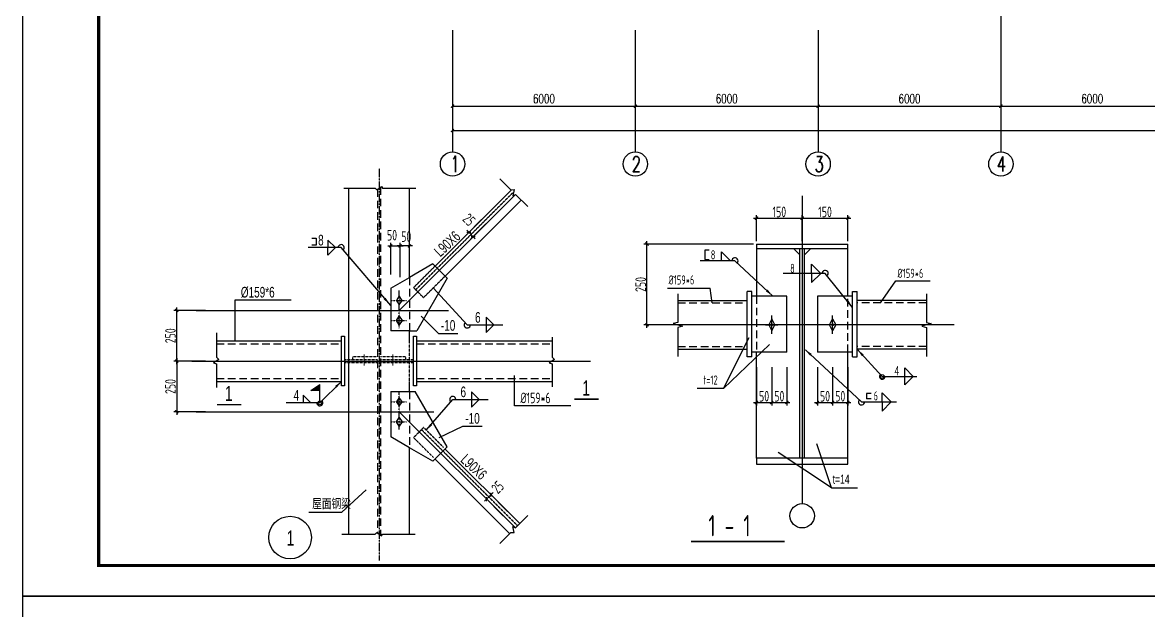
# Model space of a CAD drawing. Extents: x -73672 to 366960, y -527333 to 140666.
# Drawn here: x 185242 to 222200, y -275508 to -256194 of the extents above; entities that cross this region are included whole.
import ezdxf
from ezdxf.enums import TextEntityAlignment as Align

# ---------------------------------------------------------------- set-up
doc = ezdxf.new("R2010")
doc.units = 0
doc.header["$LTSCALE"] = 1000
doc.header["$MEASUREMENT"] = 0
for name, pattern in [('CENTER2', [1.125, 0.75, -0.125, 0.125, -0.125]), ('CENTERR', [30, 25, -2, 1, -2]), ('DASHED1', [4.5, 3, -1.5]), ('HIDDEN', [0.375, 0.25, -0.125])]:
    doc.linetypes.add(name, pattern=pattern)
for name, color, linetype in [('08', 3, 'Continuous'), ('2', 2, 'CENTERR'), ('3A', 3, 'DASHED1'), ('AXIS', 3, 'Continuous'), ('AXIS_TEXT', 7, 'Continuous'), ('Bolt', 252, 'Continuous'), ('Colum', 2, 'Continuous'), ('DASHED', 1, 'DASHED1'), ('DIM', 3, 'Continuous'), ('DOTE', 167, 'Continuous'), ('Prof', 2, 'Continuous'), ('PUB_TITLE', 4, 'Continuous'), ('TEXT', 3, 'Continuous'), ('Weld', 7, 'Continuous')]:
    doc.layers.add(name, color=color, linetype=linetype)
doc.styles.add('_TCH_AXIS', font='COMPLEX', dxfattribs={"bigfont": 'GBCBIG'})
doc.styles.add('_TCH_DIM_T3', font='SIMPLEX', dxfattribs={"width": 0.705882, "bigfont": 'GBCBIG'})
doc.styles.add('ACC', font='gas.shx', dxfattribs={"width": 0.7, "oblique": 1, "bigfont": 'Tssdchn.shx'})
doc.styles.add('ACC2', font='gas.shx', dxfattribs={"width": 0.7, "bigfont": 'Tssdchn.shx'})
doc.styles.add('COMPLEX', font='COMPLEX', dxfattribs={"bigfont": 'Tssdchn.shx'})
doc.styles.get("Standard").update_dxf_attribs({"font": 'gbenor.shx', "bigfont": 'gbcbig.shx'})
doc.styles.add('TSSD_Axis', font='Complex.shx', dxfattribs={"width": 0.7, "bigfont": 'hztxt.shx'})
doc.styles.add('TSSD_Dimension', font='Tssdeng.shx', dxfattribs={"width": 0.7, "bigfont": '1hztxt.shx'})
doc.styles.add('TSSD_Label', font='Tssdeng.shx', dxfattribs={"width": 0.7, "bigfont": 'hztxt.shx'})
doc.dimstyles.new('_TCH_ARCH-100', dxfattribs={"dimtxt": 297.5, "dimasz": 100, "dimexe": 250, "dimexo": 300, "dimgap": 100, "dimtad": 1, "dimdec": 0, "dimzin": 0, "dimdsep": 46, "dimtxsty": '_TCH_DIM_T3', "dimblk": 'ARCHTICK', "dimcen": 0.09, "dimclrt": 7, "dimazin": 2, "dimtfac": 1, "dimtdec": 0, "dimtix": 1, "dimtmove": 2, "dimatfit": 3, "dimfxl": 0, "dimtolj": 1, "dimtzin": 0, "dimarcsym": 0})
doc.dimstyles.new('ACAD-J', dxfattribs={"dimscale": 20, "dimtxt": 3.5, "dimasz": 1.5, "dimexe": 2, "dimexo": 4, "dimgap": 1, "dimtad": 1, "dimdec": 0, "dimzin": 0, "dimdsep": 46, "dimtxsty": 'ACC', "dimblk": 'DM', "dimblk2": 'DM', "dimcen": 0.09, "dimadec": 0, "dimazin": 0, "dimtfac": 1, "dimtdec": 0, "dimtix": 1, "dimtmove": 2, "dimatfit": 3, "dimfxl": 0, "dimtolj": 1, "dimtzin": 0, "dimarcsym": 0})
doc.dimstyles.new('TSSD_100_150', dxfattribs={"dimtxt": 350, "dimasz": 100, "dimexe": 100, "dimexo": 100, "dimgap": 30, "dimtad": 1, "dimdec": 0, "dimlfac": 1.333333, "dimzin": 0, "dimdsep": 46, "dimtxsty": 'TSSD_Dimension', "dimblk": 'ARCHTICK', "dimcen": 0, "dimdle": 100, "dimclrd": 3, "dimclre": 3, "dimclrt": 7, "dimadec": 0, "dimazin": 0, "dimtfac": 1, "dimtdec": 0, "dimtix": 1, "dimtmove": 2, "dimatfit": 3, "dimldrblk": 'ARCHTICK', "dimfxl": 0, "dimtolj": 1, "dimtzin": 0, "dimarcsym": 0})
doc.dimstyles.new('TSSD_15_1', dxfattribs={"dimtxt": 3, "dimasz": 1, "dimexe": 1, "dimexo": 2.5, "dimgap": 1, "dimtad": 1, "dimdec": 0, "dimlfac": 15, "dimzin": 0, "dimdsep": 46, "dimtxsty": 'TSSD_Axis', "dimblk": 'ARCHTICK', "dimcen": 0, "dimdle": 1, "dimclrt": 2, "dimadec": 0, "dimazin": 0, "dimtfac": 1, "dimtdec": 0, "dimtix": 1, "dimtmove": 2, "dimatfit": 3, "dimldrblk": '箭头', "dimfxl": 0, "dimtolj": 1, "dimtzin": 0, "dimarcsym": 0})
doc.dimstyles.new('TSSD_LEADER_STYLE_2.0', dxfattribs={"dimtxt": 6, "dimasz": 2, "dimexe": 2, "dimexo": 5, "dimgap": 0.09, "dimtad": 0, "dimtih": 1, "dimtoh": 1, "dimdec": 4, "dimzin": 0, "dimdsep": 46, "dimtxsty": 'Standard', "dimcen": 0.09, "dimdle": 2, "dimclrt": 2, "dimadec": 0, "dimazin": 0, "dimtfac": 1, "dimtdec": 4, "dimtofl": 0, "dimtmove": 0, "dimatfit": 3, "dimfxl": 0, "dimtolj": 1, "dimtzin": 0, "dimarcsym": 0})

# ---------------------------------------------------------------- blocks, each defined once
blk = doc.blocks.new('_ArchTick')
at = {"color": 0, "linetype": 'ByBlock', "const_width": 0.4}
blk.add_lwpolyline([(-0.5, -0.5), (0.5, 0.5)], dxfattribs=at)
blk = doc.blocks.new('*D7617')
at = {"color": 3, "linetype": 'Continuous', "lineweight": -2}
for p, q in [((191244, -265651), (190203, -265651)), ((190303, -267417), (190303, -265551)), ((191244, -267317), (190203, -267317))]:
    blk.add_line(p, q, dxfattribs=at)
at = {"layer": 'Defpoints', "color": 0}
for p in [(190303, -265651), (191344, -265651), (191344, -267317)]:
    blk.add_point(p, dxfattribs=at)
at = {"color": 3, "linetype": 'ByBlock', "lineweight": -2, "xscale": 100, "yscale": 100, "zscale": 100}
for p, rotation in [((190303, -265651), 90), ((190303, -267317), 270)]:
    blk.add_blockref('_ArchTick', p, dxfattribs=dict(at, rotation=rotation))
at = {"color": 7, "insert": (190098, -266484), "char_height": 350, "attachment_point": 5, "rotation": 90, "style": 'TSSD_Dimension'}
blk.add_mtext('\\A1;250', dxfattribs=at)
blk = doc.blocks.new('*D7618')
at = {"color": 3, "linetype": 'Continuous', "lineweight": -2}
for p, q in [((191244, -267317), (190203, -267317)), ((190303, -267217), (190303, -269084)), ((191244, -268984), (190203, -268984))]:
    blk.add_line(p, q, dxfattribs=at)
at = {"layer": 'Defpoints', "color": 0}
for p in [(191344, -267317), (190303, -268984), (191344, -268984)]:
    blk.add_point(p, dxfattribs=at)
at = {"color": 3, "linetype": 'ByBlock', "lineweight": -2, "xscale": 100, "yscale": 100, "zscale": 100}
for p, rotation in [((190303, -267317), 90), ((190303, -268984), 270)]:
    blk.add_blockref('_ArchTick', p, dxfattribs=dict(at, rotation=rotation))
at = {"color": 7, "insert": (190098, -268151), "char_height": 350, "attachment_point": 5, "rotation": 90, "style": 'TSSD_Dimension'}
blk.add_mtext('\\A1;250', dxfattribs=at)
blk = doc.blocks.new('箭头')
at = {"layer": 'DIM', "color": 6}
blk.add_line((-2, 0), (-3, 0), dxfattribs=at)
blk.add_solid([(-2, 0), (0, 0), (-2, 0)], dxfattribs=at)
blk = doc.blocks.new('DM')
at = {"color": 5}
blk.add_line((1.1, 0), (-1, 0), dxfattribs=at)
at = {"color": 6, "const_width": 0.45}
blk.add_lwpolyline([(-0.8, -0.8), (0.8, 0.8)], dxfattribs=at)
blk = doc.blocks.new('*D7619')
at = {"color": 3, "linetype": 'Continuous', "lineweight": -2}
for p, q in [((200309, -262668), (199821, -263157)), ((200104, -263298), (199821, -263015)), ((200451, -262810), (199962, -263298))]:
    blk.add_line(p, q, dxfattribs=at)
at = {"layer": 'Defpoints', "color": 0}
for p in [(200380, -262597), (200522, -262739), (199892, -263086)]:
    blk.add_point(p, dxfattribs=at)
at = {"color": 3, "linetype": 'ByBlock', "lineweight": -2, "xscale": 100, "yscale": 100, "zscale": 100}
for p, rotation in [((199892, -263086), 135.0000000014857), ((200033, -263227), 315.0000000014857)]:
    blk.add_blockref('_ArchTick', p, dxfattribs=dict(at, rotation=rotation))
at = {"color": 7, "insert": (199897, -262672), "char_height": 350, "attachment_point": 5, "rotation": 315, "style": 'TSSD_Dimension'}
blk.add_mtext('\\A1;25', dxfattribs=at)
blk = doc.blocks.new('*D7620')
at = {"color": 3, "linetype": 'Continuous', "lineweight": -2}
for p, q in [((200685, -271635), (200402, -271918)), ((201162, -272253), (200544, -271635)), ((201020, -272394), (200402, -271777))]:
    blk.add_line(p, q, dxfattribs=at)
at = {"layer": 'Defpoints', "color": 0}
for p in [(200473, -271847), (201232, -272324), (201091, -272465)]:
    blk.add_point(p, dxfattribs=at)
at = {"color": 3, "linetype": 'ByBlock', "lineweight": -2, "xscale": 100, "yscale": 100, "zscale": 100}
for p, rotation in [((200615, -271706), 45.00000000150928), ((200473, -271847), 225.0000000015093)]:
    blk.add_blockref('_ArchTick', p, dxfattribs=dict(at, rotation=rotation))
at = {"color": 7, "insert": (200837, -271459), "char_height": 350, "attachment_point": 5, "rotation": 45, "style": 'TSSD_Dimension'}
blk.add_mtext('\\A1;25', dxfattribs=at)
blk = doc.blocks.new('*D7621')
at = {"color": 3, "linetype": 'Continuous', "lineweight": -2}
for p, q in [((210733, -262621), (212433, -262621)), ((210833, -263372), (210833, -262521)), ((212333, -263372), (212333, -262521))]:
    blk.add_line(p, q, dxfattribs=at)
at = {"layer": 'Defpoints', "color": 0}
for p in [(212333, -262621), (210833, -263472), (212333, -263472)]:
    blk.add_point(p, dxfattribs=at)
at = {"color": 3, "linetype": 'ByBlock', "lineweight": -2, "xscale": 100, "yscale": 100, "zscale": 100, "rotation": 180}
blk.add_blockref('_ArchTick', (210833, -262621), dxfattribs=at)
at = {"color": 3, "linetype": 'ByBlock', "lineweight": -2, "xscale": 100, "yscale": 100, "zscale": 100}
blk.add_blockref('_ArchTick', (212333, -262621), dxfattribs=at)
at = {"color": 7, "insert": (211583, -262416), "char_height": 350, "attachment_point": 5, "style": 'TSSD_Dimension'}
blk.add_mtext('\\A1;150', dxfattribs=at)
blk = doc.blocks.new('*D7622')
at = {"color": 3, "linetype": 'Continuous', "lineweight": -2}
for p, q in [((209233, -262621), (210933, -262621)), ((209333, -263372), (209333, -262521)), ((210833, -263372), (210833, -262521))]:
    blk.add_line(p, q, dxfattribs=at)
at = {"layer": 'Defpoints', "color": 0}
for p in [(210833, -262621), (209333, -263472), (210833, -263472)]:
    blk.add_point(p, dxfattribs=at)
at = {"color": 3, "linetype": 'ByBlock', "lineweight": -2, "xscale": 100, "yscale": 100, "zscale": 100, "rotation": 180}
blk.add_blockref('_ArchTick', (209333, -262621), dxfattribs=at)
at = {"color": 3, "linetype": 'ByBlock', "lineweight": -2, "xscale": 100, "yscale": 100, "zscale": 100}
blk.add_blockref('_ArchTick', (210833, -262621), dxfattribs=at)
at = {"color": 7, "insert": (210083, -262416), "char_height": 350, "attachment_point": 5, "style": 'TSSD_Dimension'}
blk.add_mtext('\\A1;150', dxfattribs=at)
blk = doc.blocks.new('*D7623')
at = {"color": 3, "linetype": 'Continuous', "lineweight": -2}
for p, q in [((209233, -263472), (205638, -263472)), ((205738, -266223), (205738, -263372)), ((206989, -266123), (205638, -266123))]:
    blk.add_line(p, q, dxfattribs=at)
at = {"layer": 'Defpoints', "color": 0}
for p in [(205738, -263472), (209333, -263472), (207089, -266123)]:
    blk.add_point(p, dxfattribs=at)
at = {"color": 3, "linetype": 'ByBlock', "lineweight": -2, "xscale": 100, "yscale": 100, "zscale": 100}
for p, rotation in [((205738, -263472), 90), ((205738, -266123), 270)]:
    blk.add_blockref('_ArchTick', p, dxfattribs=dict(at, rotation=rotation))
at = {"color": 7, "insert": (205533, -264798), "char_height": 350, "attachment_point": 5, "rotation": 90, "style": 'TSSD_Dimension'}
blk.add_mtext('\\A1;{\\H1x;250}', dxfattribs=at)
blk = doc.blocks.new('*D7624')
at = {"color": 3, "linetype": 'Continuous', "lineweight": -2}
for p, q in [((209333, -267512), (209333, -268775)), ((209833, -267512), (209833, -268775)), ((209233, -268675), (209933, -268675))]:
    blk.add_line(p, q, dxfattribs=at)
at = {"layer": 'Defpoints', "color": 0}
for p in [(209333, -267412), (209833, -267412), (209833, -268675)]:
    blk.add_point(p, dxfattribs=at)
at = {"color": 3, "linetype": 'ByBlock', "lineweight": -2, "xscale": 100, "yscale": 100, "zscale": 100, "rotation": 180}
blk.add_blockref('_ArchTick', (209333, -268675), dxfattribs=at)
at = {"color": 3, "linetype": 'ByBlock', "lineweight": -2, "xscale": 100, "yscale": 100, "zscale": 100}
blk.add_blockref('_ArchTick', (209833, -268675), dxfattribs=at)
at = {"color": 7, "insert": (209583, -268470), "char_height": 350, "attachment_point": 5, "style": 'TSSD_Dimension'}
blk.add_mtext('\\A1;50', dxfattribs=at)
blk = doc.blocks.new('*D7625')
at = {"color": 3, "linetype": 'Continuous', "lineweight": -2}
for p, q in [((209833, -267512), (209833, -268775)), ((210333, -267512), (210333, -268775)), ((209733, -268675), (210433, -268675))]:
    blk.add_line(p, q, dxfattribs=at)
at = {"layer": 'Defpoints', "color": 0}
for p in [(209833, -267412), (210333, -267412), (210333, -268675)]:
    blk.add_point(p, dxfattribs=at)
at = {"color": 3, "linetype": 'ByBlock', "lineweight": -2, "xscale": 100, "yscale": 100, "zscale": 100, "rotation": 180}
blk.add_blockref('_ArchTick', (209833, -268675), dxfattribs=at)
at = {"color": 3, "linetype": 'ByBlock', "lineweight": -2, "xscale": 100, "yscale": 100, "zscale": 100}
blk.add_blockref('_ArchTick', (210333, -268675), dxfattribs=at)
at = {"color": 7, "insert": (210083, -268470), "char_height": 350, "attachment_point": 5, "style": 'TSSD_Dimension'}
blk.add_mtext('\\A1;50', dxfattribs=at)
blk = doc.blocks.new('*D7626')
at = {"color": 3, "linetype": 'Continuous', "lineweight": -2}
for p, q in [((211333, -267512), (211333, -268775)), ((211833, -267512), (211833, -268775)), ((211233, -268675), (211933, -268675))]:
    blk.add_line(p, q, dxfattribs=at)
at = {"layer": 'Defpoints', "color": 0}
for p in [(211333, -267412), (211833, -267412), (211833, -268675)]:
    blk.add_point(p, dxfattribs=at)
at = {"color": 3, "linetype": 'ByBlock', "lineweight": -2, "xscale": 100, "yscale": 100, "zscale": 100, "rotation": 180}
blk.add_blockref('_ArchTick', (211333, -268675), dxfattribs=at)
at = {"color": 3, "linetype": 'ByBlock', "lineweight": -2, "xscale": 100, "yscale": 100, "zscale": 100}
blk.add_blockref('_ArchTick', (211833, -268675), dxfattribs=at)
at = {"color": 7, "insert": (211583, -268470), "char_height": 350, "attachment_point": 5, "style": 'TSSD_Dimension'}
blk.add_mtext('\\A1;50', dxfattribs=at)
blk = doc.blocks.new('*D7627')
at = {"color": 3, "linetype": 'Continuous', "lineweight": -2}
for p, q in [((211833, -267512), (211833, -268775)), ((212333, -267512), (212333, -268775)), ((211733, -268675), (212433, -268675))]:
    blk.add_line(p, q, dxfattribs=at)
at = {"layer": 'Defpoints', "color": 0}
for p in [(211833, -267412), (212333, -267412), (212333, -268675)]:
    blk.add_point(p, dxfattribs=at)
at = {"color": 3, "linetype": 'ByBlock', "lineweight": -2, "xscale": 100, "yscale": 100, "zscale": 100, "rotation": 180}
blk.add_blockref('_ArchTick', (211833, -268675), dxfattribs=at)
at = {"color": 3, "linetype": 'ByBlock', "lineweight": -2, "xscale": 100, "yscale": 100, "zscale": 100}
blk.add_blockref('_ArchTick', (212333, -268675), dxfattribs=at)
at = {"color": 7, "insert": (212083, -268470), "char_height": 350, "attachment_point": 5, "style": 'TSSD_Dimension'}
blk.add_mtext('\\A1;50', dxfattribs=at)
blk = doc.blocks.new('_WELD004')
at = {"color": 0, "linetype": 'ByBlock'}
for p, q in [((0, 1), (1, 0)), ((0, 0), (0, 1))]:
    blk.add_line(p, q, dxfattribs=at)
blk = doc.blocks.new('_WELD0013')
at = {"color": 0, "linetype": 'ByBlock'}
for p, q in [((0.5, 1), (0, 1)), ((0, 0), (0.5, 0)), ((0.5, 0), (0.5, 1))]:
    blk.add_line(p, q, dxfattribs=at)
blk = doc.blocks.new('*D7628')
at = {"color": 3, "linetype": 'Continuous', "lineweight": -2}
for p, q in [((197637, -263913), (197637, -263435)), ((197943, -264456), (197943, -263435)), ((198043, -263535), (197537, -263535))]:
    blk.add_line(p, q, dxfattribs=at)
at = {"layer": 'Defpoints', "color": 0}
for p in [(197637, -263535), (197637, -264013), (197943, -264556)]:
    blk.add_point(p, dxfattribs=at)
at = {"color": 3, "linetype": 'ByBlock', "lineweight": -2, "xscale": 100, "yscale": 100, "zscale": 100, "rotation": 180}
blk.add_blockref('_ArchTick', (197637, -263535), dxfattribs=at)
at = {"color": 3, "linetype": 'ByBlock', "lineweight": -2, "xscale": 100, "yscale": 100, "zscale": 100}
blk.add_blockref('_ArchTick', (197943, -263535), dxfattribs=at)
at = {"color": 7, "insert": (197837, -263226), "char_height": 350, "attachment_point": 5, "style": 'TSSD_Dimension'}
blk.add_mtext('\\A1;50', dxfattribs=at)
blk = doc.blocks.new('*D7629')
at = {"color": 3, "linetype": 'Continuous', "lineweight": -2}
for p, q in [((197329, -264468), (197329, -263435)), ((197637, -264554), (197637, -263435)), ((197229, -263535), (197737, -263535))]:
    blk.add_line(p, q, dxfattribs=at)
at = {"layer": 'Defpoints', "color": 0}
for p in [(197637, -263535), (197329, -264568), (197637, -264654)]:
    blk.add_point(p, dxfattribs=at)
at = {"color": 3, "linetype": 'ByBlock', "lineweight": -2, "xscale": 100, "yscale": 100, "zscale": 100, "rotation": 180}
blk.add_blockref('_ArchTick', (197329, -263535), dxfattribs=at)
at = {"color": 3, "linetype": 'ByBlock', "lineweight": -2, "xscale": 100, "yscale": 100, "zscale": 100}
blk.add_blockref('_ArchTick', (197637, -263535), dxfattribs=at)
at = {"color": 7, "insert": (197371, -263181), "char_height": 350, "attachment_point": 5, "style": 'TSSD_Dimension'}
blk.add_mtext('\\A1;50', dxfattribs=at)
blk = doc.blocks.new('*D8637')
at = {"layer": 'AXIS', "color": 0, "lineweight": -2}
for p, q in [((199356, -256744), (199356, -259994)), ((307356, -256744), (307356, -259994)), ((199356, -259744), (307356, -259744))]:
    blk.add_line(p, q, dxfattribs=at)
at = {"layer": 'Defpoints', "color": 0}
for p in [(199356, -256444), (307356, -256444), (307356, -259744)]:
    blk.add_point(p, dxfattribs=at)
at = {"layer": 'AXIS', "color": 0, "linetype": 'ByBlock', "lineweight": -2, "xscale": 100, "yscale": 100, "zscale": 100, "rotation": 180}
blk.add_blockref('_ArchTick', (199356, -259744), dxfattribs=at)
at = {"layer": 'AXIS', "color": 0, "linetype": 'ByBlock', "lineweight": -2, "xscale": 100, "yscale": 100, "zscale": 100}
blk.add_blockref('_ArchTick', (307356, -259744), dxfattribs=at)
at = {"layer": 'AXIS', "color": 7, "insert": (253356, -259496), "char_height": 297.5, "attachment_point": 5, "style": '_TCH_DIM_T3'}
blk.add_mtext('\\A1;108000', dxfattribs=at)
blk = doc.blocks.new('*D8638')
at = {"layer": 'AXIS', "color": 0, "lineweight": -2}
for p, q in [((199356, -256744), (199356, -259194)), ((205356, -256744), (205356, -259194)), ((199356, -258944), (205356, -258944))]:
    blk.add_line(p, q, dxfattribs=at)
at = {"layer": 'Defpoints', "color": 0}
for p in [(199356, -256444), (205356, -256444), (205356, -258944)]:
    blk.add_point(p, dxfattribs=at)
at = {"layer": 'AXIS', "color": 0, "linetype": 'ByBlock', "lineweight": -2, "xscale": 100, "yscale": 100, "zscale": 100, "rotation": 180}
blk.add_blockref('_ArchTick', (199356, -258944), dxfattribs=at)
at = {"layer": 'AXIS', "color": 0, "linetype": 'ByBlock', "lineweight": -2, "xscale": 100, "yscale": 100, "zscale": 100}
blk.add_blockref('_ArchTick', (205356, -258944), dxfattribs=at)
at = {"layer": 'AXIS', "color": 7, "insert": (202356, -258696), "char_height": 297.5, "attachment_point": 5, "style": '_TCH_DIM_T3'}
blk.add_mtext('\\A1;6000', dxfattribs=at)
blk = doc.blocks.new('*D8639')
at = {"layer": 'AXIS', "color": 0, "lineweight": -2}
for p, q in [((205356, -256744), (205356, -259194)), ((211356, -256744), (211356, -259194)), ((205356, -258944), (211356, -258944))]:
    blk.add_line(p, q, dxfattribs=at)
at = {"layer": 'Defpoints', "color": 0}
for p in [(205356, -256444), (211356, -256444), (211356, -258944)]:
    blk.add_point(p, dxfattribs=at)
at = {"layer": 'AXIS', "color": 0, "linetype": 'ByBlock', "lineweight": -2, "xscale": 100, "yscale": 100, "zscale": 100, "rotation": 180}
blk.add_blockref('_ArchTick', (205356, -258944), dxfattribs=at)
at = {"layer": 'AXIS', "color": 0, "linetype": 'ByBlock', "lineweight": -2, "xscale": 100, "yscale": 100, "zscale": 100}
blk.add_blockref('_ArchTick', (211356, -258944), dxfattribs=at)
at = {"layer": 'AXIS', "color": 7, "insert": (208356, -258696), "char_height": 297.5, "attachment_point": 5, "style": '_TCH_DIM_T3'}
blk.add_mtext('\\A1;6000', dxfattribs=at)
blk = doc.blocks.new('*D8640')
at = {"layer": 'AXIS', "color": 0, "lineweight": -2}
for p, q in [((211356, -256744), (211356, -259194)), ((217356, -256744), (217356, -259194)), ((211356, -258944), (217356, -258944))]:
    blk.add_line(p, q, dxfattribs=at)
at = {"layer": 'Defpoints', "color": 0}
for p in [(211356, -256444), (217356, -256444), (217356, -258944)]:
    blk.add_point(p, dxfattribs=at)
at = {"layer": 'AXIS', "color": 0, "linetype": 'ByBlock', "lineweight": -2, "xscale": 100, "yscale": 100, "zscale": 100, "rotation": 180}
blk.add_blockref('_ArchTick', (211356, -258944), dxfattribs=at)
at = {"layer": 'AXIS', "color": 0, "linetype": 'ByBlock', "lineweight": -2, "xscale": 100, "yscale": 100, "zscale": 100}
blk.add_blockref('_ArchTick', (217356, -258944), dxfattribs=at)
at = {"layer": 'AXIS', "color": 7, "insert": (214356, -258696), "char_height": 297.5, "attachment_point": 5, "style": '_TCH_DIM_T3'}
blk.add_mtext('\\A1;6000', dxfattribs=at)
blk = doc.blocks.new('*D8641')
at = {"layer": 'AXIS', "color": 0, "lineweight": -2}
for p, q in [((217356, -256744), (217356, -259194)), ((223356, -256744), (223356, -259194)), ((217356, -258944), (223356, -258944))]:
    blk.add_line(p, q, dxfattribs=at)
at = {"layer": 'Defpoints', "color": 0}
for p in [(217356, -256444), (223356, -256444), (223356, -258944)]:
    blk.add_point(p, dxfattribs=at)
at = {"layer": 'AXIS', "color": 0, "linetype": 'ByBlock', "lineweight": -2, "xscale": 100, "yscale": 100, "zscale": 100, "rotation": 180}
blk.add_blockref('_ArchTick', (217356, -258944), dxfattribs=at)
at = {"layer": 'AXIS', "color": 0, "linetype": 'ByBlock', "lineweight": -2, "xscale": 100, "yscale": 100, "zscale": 100}
blk.add_blockref('_ArchTick', (223356, -258944), dxfattribs=at)
at = {"layer": 'AXIS', "color": 7, "insert": (220356, -258696), "char_height": 297.5, "attachment_point": 5, "style": '_TCH_DIM_T3'}
blk.add_mtext('\\A1;6000', dxfattribs=at)
blk = doc.blocks.new('_AXISO')
blk.add_circle((0, 0), 0.5)
at = {"layer": 'AXIS_TEXT', "style": 'COMPLEX'}
blk.add_attdef('A', text='', height=0.56, dxfattribs=at).set_placement((-0.25, -0.28), (0.25, -0.28), align=Align.FIT)

msp = doc.modelspace()

# ---------------------------------------------------------------- hatches: boundary and pattern name
at = {"layer": 'Bolt'}
h = msp.add_hatch(color=256, dxfattribs=at)
edge = h.paths.add_edge_path(flags=0)
edge.add_arc((209833.08, -266123.31), 50, 0, 359.999994)
h = msp.add_hatch(color=256, dxfattribs=at)
edge = h.paths.add_edge_path(flags=0)
edge.add_arc((211833.08, -266123.31), 50, 180.000006, 180, ccw=False)
at = {"layer": 'TEXT'}
msp.add_hatch(color=256, dxfattribs=at).paths.add_polyline_path([(195001.11, -268085.21), (194701.11, -268285.21), (195001.11, -268285.21)])

# ---------------------------------------------------------------- linework, layer by layer
for p, q in [((217356.38, -255410.68), (217356.38, -256910.68)), ((206413.12, -264921.87), (207808.65, -264921.87)), ((207877.69, -265405.91), (207808.65, -264921.87)), ((213399.32, -265405.91), (213908.8, -264678.81)), ((213908.8, -264678.81), (215037.64, -264678.81)), ((197609.62, -265177.48), (197519.62, -265321.48)), ((197519.62, -265321.48), (197609.62, -265465.48)), ((197699.62, -265321.48), (197609.62, -265177.48)), ((197609.62, -265465.48), (197699.62, -265321.48)), ((197519.62, -265980.03), (197609.62, -265836.03)), ((197609.62, -266124.03), (197519.62, -265980.03)), ((197609.62, -265836.03), (197699.62, -265980.03)), ((197699.62, -265980.03), (197609.62, -266124.03)), ((191609.71, -266385.3), (191609.71, -267190.49)), ((202628.83, -266526.96), (202628.83, -267190.49)), ((208246.18, -268218.28), (209097.25, -266541.07)), ((208246.18, -268218.28), (209760.12, -266768.27)), ((191609.71, -267190.49), (191688.35, -267260.35)), ((202628.83, -267190.49), (202707.48, -267260.35)), ((191688.35, -267260.35), (191512.59, -267374.5)), ((191512.59, -267374.5), (191609.71, -267401.79)), ((191609.71, -267401.79), (191609.71, -268178.53)), ((202707.48, -267260.35), (202531.72, -267374.5)), ((202531.72, -267374.5), (202628.83, -267401.79)), ((202628.83, -267401.79), (202628.83, -268159.23)), ((208246.18, -268218.28), (207382.22, -268218.28)), ((197609.62, -268510.82), (197519.62, -268654.82)), ((197519.62, -268654.82), (197609.62, -268798.82)), ((197699.62, -268654.82), (197609.62, -268510.82)), ((197609.62, -268798.82), (197699.62, -268654.82)), ((197519.62, -269313.36), (197609.62, -269169.36)), ((197609.62, -269457.36), (197519.62, -269313.36)), ((197609.62, -269169.36), (197699.62, -269313.36)), ((197699.62, -269313.36), (197609.62, -269457.36)), ((211790.18, -271477.7), (211314.28, -270035.74)), ((211790.18, -271477.7), (210045.5, -270320.45)), ((211790.18, -271477.7), (212654.14, -271477.7)), ((201334.16, -272746.9), (201422.13, -272796.27)), ((201377.73, -272951.9), (201334.16, -272746.9)), ((201422.13, -272796.27), (201825.21, -272393.19)), ((195726.31, -272998.36), (196820.99, -272998.36)), ((196820.99, -272998.36), (196866.22, -272944.13)), ((196866.22, -272944.13), (197028.91, -273052.5)), ((197028.91, -273052.5), (197052.13, -272998.36)), ((197052.13, -272998.36), (198129.6, -272998.36)), ((200907.63, -273310.77), (201272.72, -272945.68)), ((201272.72, -272945.68), (201377.73, -272951.9))]:
    msp.add_line(p, q)
at = {"color": 2, "linetype": 'Continuous', "ltscale": 0.001}
for p, q in [((210549.46, -263622.37), (210758.08, -263829.75)), ((211116.7, -263622.37), (210908.08, -263829.75)), ((213093.26, -268376.38), (212943.26, -268376.38)), ((212943.26, -268376.38), (212943.26, -268558.73)), ((213093.26, -268558.73), (212943.26, -268558.73))]:
    msp.add_line(p, q, dxfattribs=at)
at = {"color": 3}
for p, q in [((212637.81, -266925.91), (213463.05, -267820.22)), ((214480.57, -267820.22), (214200.56, -267540.2)), ((214200.56, -268100.18), (214200.56, -267540.2)), ((213463.05, -267820.22), (214601.24, -267820.22)), ((214200.56, -268100.18), (214480.57, -267820.22))]:
    msp.add_line(p, q, dxfattribs=at)
at = {"color": 2, "linetype": 'Continuous', "ltscale": 0.001}
for points in [[(209874.33, -265186.81, 0, 80, 0), (209666.61, -264993.2, 50, 50, 0)], [(212489.39, -265554.8, 0, 80, 0), (212313.16, -265335.85, 50, 50, 0)], [(195706.78, -267984.09, 0, 80, 0), (195529.96, -268159.77, 50, 50, 0)], [(198495.34, -269586.89, 0, 80, 0), (198653.58, -269402.15, 50, 50, 0)]]:
    msp.add_lwpolyline(points, format="xyseb", dxfattribs=at)
msp.add_lwpolyline([(197326.37, -265490.74, 0, 80, 0), (197126.25, -265257.15, 80, 80, 0)], format="xyseb")
at = {"color": 3}
for points in [[(210908.08, -266925.91, 0, 80, 0), (211118.97, -267109.26, 80, 80, 0)], [(212637.81, -266925.91, 0, 80, 0), (212823.74, -267127.4, 80, 80, 0)]]:
    msp.add_lwpolyline(points, format="xyseb", dxfattribs=at)
msp.add_circle((213463.05, -267820.22), 63.01, dxfattribs=at)
msp.add_circle((210833.08, -272397.46), 400)
at = {"layer": '08', "color": 2, "linetype": 'Continuous', "ltscale": 0.001}
for p, q in [((194878.46, -263503.49), (194737.89, -263503.49)), ((194739.76, -263279.37), (194878.46, -263279.37)), ((194878.46, -263279.37), (194878.46, -263503.49))]:
    msp.add_line(p, q, dxfattribs=at)
at = {"layer": '08', "color": 0, "linetype": 'Continuous', "ltscale": 0.001}
for p, q in [((198712.77, -264123.43), (197943.04, -264567.83)), ((198712.77, -264123.43), (199184.17, -264594.83)), ((197326.37, -264923.87), (197943.04, -264567.83)), ((199184.17, -264594.83), (198189.64, -266317.42)), ((197326.37, -264923.87), (197326.37, -266317.42)), ((197943.04, -266317.42), (197326.37, -266317.42)), ((197943.04, -266317.42), (198189.64, -266317.42)), ((197326.37, -268317.42), (198135.2, -268317.42)), ((197326.37, -268317.42), (197326.37, -269805.12)), ((199184.17, -270134.29), (198135.2, -268317.42)), ((197943.04, -270161.15), (197326.37, -269805.12)), ((198712.02, -270605.12), (197943.04, -270161.15)), ((198712.77, -270605.7), (199184.17, -270134.29))]:
    msp.add_line(p, q, dxfattribs=at)
at = {"layer": '08'}
for p, q in [((206753.3, -265107.63), (206751.44, -266043.09)), ((214912.86, -265107.63), (214914.72, -266043.09)), ((206751.44, -266043.09), (206596.67, -266083.65)), ((206596.67, -266083.65), (206905.3, -266168.17)), ((215069.5, -266083.65), (214760.86, -266168.17)), ((214914.72, -266043.09), (215069.5, -266083.65)), ((206750.53, -266208.73), (206748.17, -267165.78)), ((206905.3, -266168.17), (206750.53, -266208.73)), ((214760.86, -266168.17), (214915.63, -266208.73)), ((214915.63, -266208.73), (214917.99, -267165.78))]:
    msp.add_line(p, q, dxfattribs=at)
at = {"layer": '08', "color": 0, "linetype": 'Continuous', "ltscale": 0.001}
for points in [[(195706.78, -266500.76), (195805.43, -266500.76), (195805.43, -268134.09), (195706.78, -268134.09)], [(198077.95, -266500.76), (198176.61, -266500.76), (198176.61, -268134.09), (198077.95, -268134.09)]]:
    msp.add_lwpolyline(points, close=True, dxfattribs=at)
at = {"layer": '08', "color": 2, "linetype": 'Continuous', "ltscale": 0.001, "const_width": 25}
for points in [[(196454.84, -267089.7), (196454.84, -267462.07)], [(197397.01, -267089.7), (197397.01, -267462.07)]]:
    msp.add_lwpolyline(points, dxfattribs=at)
at = {"layer": '2', "const_width": 30}
for points in [[(197599.55, -265331.55, -1), (197620.76, -265310.34, -1)], [(197599.55, -265969.96, 1), (197620.76, -265991.17, 1)], [(197599.55, -268664.89, -1), (197620.76, -268643.68, -1)], [(197599.55, -269303.29, 1), (197620.76, -269324.51, 1)]]:
    msp.add_lwpolyline(points, format="xyb", close=True, dxfattribs=at)
at = {"layer": '3A', "linetype": 'HIDDEN'}
for p, q in [((196993.04, -261606.24), (196993.04, -273028.61)), ((196893.04, -261672.86), (196893.04, -272961.99)), ((197943.04, -264567.83), (197943.04, -266317.42)), ((209333.08, -265186.81), (209333.08, -267023.47)), ((212333.08, -267023.47), (212333.08, -265186.17)), ((206753.3, -265405.91), (209028.35, -265405.91)), ((214912.86, -265405.91), (212637.81, -265405.91)), ((191609.71, -266750.76), (195706.78, -266750.76)), ((198176.61, -266750.76), (202628.83, -266750.76)), ((206753.3, -266832.92), (209028.35, -266832.92)), ((214912.86, -266832.92), (212637.81, -266832.92)), ((191609.71, -267884.09), (195706.78, -267884.09)), ((198176.61, -267884.09), (202628.83, -267884.09)), ((197943.04, -268317.42), (197943.04, -270161.15))]:
    msp.add_line(p, q, dxfattribs=at)
at = {"layer": 'AXIS'}
for p, q in [((199356.38, -256444.28), (199356.38, -260444.28)), ((205356.38, -256444.28), (205356.38, -260444.28)), ((211356.38, -256444.28), (211356.38, -260444.28)), ((217356.38, -256444.28), (217356.38, -260444.28))]:
    msp.add_line(p, q, dxfattribs=at)
at = {"layer": 'Bolt'}
for p, q in [((209833.08, -265923.31), (209733.08, -266123.31)), ((209833.08, -266423.31), (209833.08, -265823.31)), ((209933.08, -266123.31), (209833.08, -265923.31)), ((211733.08, -266123.31), (211833.08, -265923.31)), ((211833.08, -266423.31), (211833.08, -265823.31)), ((211833.08, -265923.31), (211933.08, -266123.31)), ((209633.08, -266123.31), (210033.08, -266123.31)), ((209733.08, -266123.31), (209833.08, -266323.31)), ((209833.08, -266323.31), (209933.08, -266123.31)), ((212033.08, -266123.31), (211633.08, -266123.31)), ((211833.08, -266323.31), (211733.08, -266123.31)), ((211933.08, -266123.31), (211833.08, -266323.31))]:
    msp.add_line(p, q, dxfattribs=at)
at = {"layer": 'Colum', "color": 3, "linetype": 'HIDDEN', "ltscale": 0.01}
for p, q in [((201350.87, -261768.17), (198147.08, -264971.96)), ((198783.48, -264194.14), (198076.37, -264901.25)), ((199113.46, -264524.12), (198406.36, -265231.23)), ((198076.37, -264901.25), (198406.36, -265231.23)), ((197943.04, -267984.09), (197943.04, -266650.76)), ((198076.37, -269827.88), (198406.36, -269497.9)), ((201492.72, -272725.68), (198335.65, -269568.61)), ((199063.95, -270155.49), (198406.36, -269497.9)), ((198732, -270483.51), (198076.37, -269827.88))]:
    msp.add_line(p, q, dxfattribs=at)
at = {"layer": 'Colum'}
for p, q in [((209333.08, -263472.37), (209333.08, -263622.37)), ((209333.08, -270503.32), (209333.08, -267023.47)), ((212333.08, -270503.32), (212333.08, -267023.47))]:
    msp.add_line(p, q, dxfattribs=at)
at = {"layer": 'Colum', "color": 0, "linetype": 'HIDDEN', "ltscale": 0.01}
for p, q in [((196075.22, -267167.42), (196893.04, -267167.42)), ((196075.22, -267167.42), (196075.22, -267267.42)), ((196993.04, -267167.42), (197810.86, -267167.42)), ((197810.86, -267167.42), (197810.86, -267267.42)), ((195806.78, -267267.42), (196893.04, -267267.42)), ((195806.78, -267367.42), (196893.04, -267367.42)), ((196993.04, -267267.42), (198079.3, -267267.42)), ((196993.04, -267367.42), (198079.3, -267367.42))]:
    msp.add_line(p, q, dxfattribs=at)
at = {"layer": 'DASHED'}
msp.add_line((197693.12, -268317.42), (197801.87, -268317.42), dxfattribs=at)
at = {"layer": 'DIM'}
for p, q in [((195789.01, -261636.49), (196820.99, -261636.49)), ((195943.04, -261636.49), (195943.04, -266484.09)), ((196820.99, -261636.49), (196866.22, -261690.72)), ((196866.22, -261690.72), (197028.91, -261582.35)), ((197028.91, -261582.35), (197052.13, -261636.49)), ((197052.13, -261636.49), (198155.29, -261636.49)), ((197943.04, -264567.83), (197943.04, -261636.49)), ((200907.63, -261324.08), (201272.72, -261689.16)), ((201280.16, -261697.46), (198783.48, -264194.14)), ((201610.14, -262027.45), (199113.46, -264524.12)), ((201272.72, -261689.16), (201377.73, -261682.95)), ((201377.73, -261682.95), (201334.16, -261887.95)), ((201334.16, -261887.95), (201422.13, -261838.57)), ((201422.13, -261838.57), (201825.21, -262241.66)), ((195263.53, -263339.63), (195263.53, -263589.63)), ((195263.53, -263339.63), (195513.53, -263589.63)), ((195263.53, -263839.63), (195513.53, -263589.63)), ((195263.53, -263839.63), (195263.53, -263589.63)), ((195943.04, -266317.42), (195943.04, -266650.76)), ((197943.04, -266650.76), (197943.04, -266317.42)), ((191609.71, -266650.76), (195706.78, -266650.76)), ((195943.04, -266568.54), (195943.04, -272998.36)), ((198176.61, -266650.76), (202628.83, -266650.76)), ((191609.71, -267984.09), (195706.78, -267984.09)), ((197943.04, -268317.42), (197943.04, -267984.09)), ((198176.61, -267984.09), (202628.83, -267984.09)), ((197943.04, -272998.36), (197943.04, -270161.15)), ((201233.45, -272984.96), (198783.48, -270534.99)), ((201563.43, -272654.97), (199113.46, -270205))]:
    msp.add_line(p, q, dxfattribs=at)
at = {"layer": 'DIM', "color": 0, "linetype": 'Continuous', "ltscale": 0.001}
for p, q in [((194064.44, -265316.64), (192211.7, -265316.64)), ((192211.7, -265316.64), (192211.7, -266650.76)), ((201389.3, -268788.89), (201389.3, -267784.09)), ((203242.05, -268788.89), (201389.3, -268788.89))]:
    msp.add_line(p, q, dxfattribs=at)
at = {"layer": 'DIM', "const_width": 50}
for points in [[(204156.25, -268566.93), (203356.25, -268566.93)], [(192425.47, -268747.09), (191625.47, -268747.09)]]:
    msp.add_lwpolyline(points, dxfattribs=at)
at = {"layer": 'DIM'}
msp.add_arc((195698.21, -263590.27), 100, 310.587208, 180, dxfattribs=at)
at = {"layer": 'DOTE', "linetype": 'CENTER2', "ltscale": 0.01}
for p, q in [((196943.04, -260987.68), (196943.04, -273869.43)), ((197357.97, -265321.48), (197849.38, -265321.48)), ((197609.71, -266229.38), (197609.71, -264999.82)), ((197357.97, -265980.03), (197849.38, -265980.03)), ((197357.97, -268654.82), (197849.38, -268654.82)), ((197609.71, -269562.71), (197609.71, -268333.15)), ((197357.97, -269313.36), (197849.38, -269313.36))]:
    msp.add_line(p, q, dxfattribs=at)
at = {"layer": 'DOTE'}
for p, q in [((201421.58, -261838.88), (197609.71, -265650.76)), ((210833.08, -261889.65), (210833.08, -271997.46)), ((190944.24, -265650.76), (199219.15, -265650.76)), ((215824.11, -266123.31), (206263.37, -266123.31)), ((190797.61, -267317.42), (203881.28, -267317.42)), ((190944.24, -268984.09), (198740.3, -268984.09)), ((201421.58, -272795.96), (197609.71, -268984.09))]:
    msp.add_line(p, q, dxfattribs=at)
at = {"layer": 'Prof'}
for p, q in [((209333.08, -263472.37), (212333.08, -263472.37)), ((209333.08, -263472.37), (209333.08, -265186.81)), ((212333.08, -265186.17), (212333.08, -263472.37)), ((209333.08, -263622.37), (212333.08, -263622.37)), ((210758.08, -270503.32), (210758.08, -263622.37)), ((210908.08, -270503.32), (210908.08, -263622.37)), ((206753.3, -265325.91), (209028.35, -265325.91)), ((209176.78, -265028.71), (209028.35, -265028.71)), ((209030.26, -267181.57), (209030.26, -265028.71)), ((209176.78, -267181.57), (209176.78, -265028.71)), ((210333.08, -265186.81), (209176.78, -265186.81)), ((210333.08, -267023.47), (210333.08, -265186.81)), ((212489.39, -265186.16), (211333.08, -265186.16)), ((211333.08, -265186.16), (211333.08, -267023.47)), ((212489.39, -267181.57), (212489.39, -265028.07)), ((212489.39, -265028.07), (212637.81, -265028.07)), ((212635.9, -267181.57), (212635.9, -265028.07)), ((214912.86, -265325.91), (212637.81, -265325.91)), ((206753.3, -266925.91), (209028.35, -266925.91)), ((209176.78, -267181.57), (209030.26, -267181.57)), ((210333.08, -267023.47), (209176.78, -267023.47)), ((212489.39, -267023.47), (211333.08, -267023.47)), ((212489.39, -267181.57), (212635.9, -267181.57)), ((214912.86, -266925.91), (212637.81, -266925.91)), ((212333.08, -270503.32), (209333.08, -270503.32)), ((209333.08, -270503.32), (209333.08, -270703.32)), ((212333.08, -270703.32), (212333.08, -270503.32)), ((209333.08, -270703.32), (212333.08, -270703.32))]:
    msp.add_line(p, q, dxfattribs=at)
at = {"layer": 'PUB_TITLE'}
for points in [[(185241.64, -275033.5), (333941.64, -275033.5), (333941.64, -190933.5), (185241.64, -190933.5)], [(185241.64, -359133.5), (333941.64, -359133.5), (333941.64, -275033.5), (185241.64, -275033.5)]]:
    msp.add_lwpolyline(points, close=True, dxfattribs=at)
at = {"layer": 'PUB_TITLE', "const_width": 100}
msp.add_lwpolyline([(187741.64, -274033.5), (332941.64, -274033.5), (332941.64, -191933.5), (187741.64, -191933.5)], close=True, dxfattribs=at)
at = {"layer": 'TEXT'}
for p, q in [((198322.65, -265835.01), (198898.24, -266405.59)), ((200458.67, -265878.24), (200458.67, -266378.24)), ((200458.67, -265878.24), (200708.67, -266128.24)), ((198898.24, -266405.59), (199526.19, -266405.59)), ((200458.67, -266378.24), (200708.67, -266128.24)), ((194701.11, -268285.21), (195001.11, -268085.21)), ((195001.11, -268285.21), (194701.11, -268285.21)), ((195001.11, -268685.21), (195001.11, -268085.21)), ((194458.85, -268435.21), (194708.85, -268685.21)), ((194458.85, -268435.21), (194458.85, -268685.21)), ((199981.61, -268324.11), (200231.61, -268574.11)), ((199981.61, -268324.11), (199981.61, -268824.11)), ((200231.61, -268574.11), (199981.61, -268824.11)), ((198921.3, -269822.95), (199699, -269458.4)), ((199699, -269458.4), (200326.95, -269458.4)), ((195721.45, -272274.15), (196520.06, -271548.49)), ((194644.64, -272274.15), (195721.45, -272274.15))]:
    msp.add_line(p, q, dxfattribs=at)
at = {"layer": 'TEXT', "const_width": 50}
msp.add_lwpolyline([(207182.56, -273242.09), (210258.1, -273242.09)], dxfattribs=at)
at = {"layer": 'TEXT'}
for centre, radius in [((213463.05, -267820.22), 63.01), ((195001.11, -268685.21), 63.14), ((194022.91, -273113.13), 700)]:
    msp.add_circle(centre, radius, dxfattribs=at)
for centre, radius, start, end in [((199839.85, -266128.24), 100, 132.594219, 0), ((213463.05, -267820.22), 93.01, 132.699539, 0), ((195001.11, -268685.21), 100, 180, 44.814748), ((199362.8, -268574.11), 100, 0, 224.211342)]:
    msp.add_arc(centre, radius, start, end, dxfattribs=at)
at = {"layer": 'Weld'}
for p, q in [((208627.91, -264025.05), (207482.58, -264025.05)), ((211588.59, -264435.62), (210213.39, -264435.62)), ((212779.94, -268657.41), (213925.27, -268657.41))]:
    msp.add_line(p, q, dxfattribs=at)
for centre, start, end in [((208627.91, -264025.05), 304.086024, 180), ((211588.59, -264435.62), 304.086024, 180), ((212779.94, -268657.41), 137.013368, 0)]:
    msp.add_arc(centre, 100, start, end, dxfattribs=at)

# ---------------------------------------------------------------- block references
at = {"layer": 'AXIS'}
ref = msp.add_blockref('_AXISO', (199356.38, -260844.28), dxfattribs=dict(at, xscale=800, yscale=800, zscale=800))
ref.add_attrib('A', '1', (199275.3, -261112.28), dxfattribs={"color": 7, "height": 536.01, "style": '_TCH_AXIS', "width": 0.705882})
ref = msp.add_blockref('_AXISO', (205356.38, -260844.28), dxfattribs=dict(at, xscale=800, yscale=800, zscale=800))
ref.add_attrib('A', '2', (205237.15, -261097.63), dxfattribs={"color": 7, "height": 506.7, "style": '_TCH_AXIS', "width": 0.705882})
ref = msp.add_blockref('_AXISO', (211356.38, -260844.28), dxfattribs=dict(at, xscale=800, yscale=800, zscale=800))
ref.add_attrib('A', '3', (211237.15, -261097.63), dxfattribs={"color": 7, "height": 506.7, "style": '_TCH_AXIS', "width": 0.705882})
ref = msp.add_blockref('_AXISO', (217356.38, -260844.28), dxfattribs=dict(at, xscale=800, yscale=800, zscale=800))
ref.add_attrib('A', '4', (217223.75, -261090.88), dxfattribs={"color": 7, "height": 493.2, "style": '_TCH_AXIS', "width": 0.705882})
at = {"layer": 'Weld', "yscale": 300, "zscale": 300, "rotation": 180}
for name, p, xscale in [('_WELD0013', (207782.58, -263675.05), 300), ('_WELD004', (211143.26, -264435.62), -300), ('_WELD004', (213456.38, -268657.41), -300)]:
    msp.add_blockref(name, p, dxfattribs=dict(at, xscale=xscale))
at = {"layer": 'Weld', "xscale": 300, "yscale": 300, "zscale": 300}
for p in [(208182.58, -264025.05), (211143.26, -264435.62), (213456.38, -268657.41)]:
    msp.add_blockref('_WELD004', p, dxfattribs=at)

# ---------------------------------------------------------------- texts
at = {"width": 0.7}
for s, style, p in [('%%C159*6', 'TSSD_Dimension', (206445.8, -264800.7)), ('%%C159*6', 'TSSD_Dimension', (213962.86, -264583.11)), ('4', 'ACC2', (213862.1, -267780.03)), ('t=12', 'TSSD_Dimension', (207585.72, -268087.62)), ('t=14', 'ACC2', (211834.64, -271347.04))]:
    msp.add_text(s, height=300, dxfattribs=dict(at, style=style)).set_placement(p)
at = {"layer": 'DIM', "style": 'ACC2', "width": 0.7}
msp.add_text('L90X6', height=350, rotation=42.927095, dxfattribs=at).set_placement((198954.3, -263914.78))
at = {"layer": 'TEXT', "width": 0.7}
for s, height, style, p in [('8', 350, 'ACC2', (194943.19, -263517.61)), ('8', 300, 'TSSD_Label', (207832.58, -263975.05)), ('8', 300, 'TSSD_Label', (210438.92, -264421.47)), ('%%C159*6', 350, 'ACC2', (192407.02, -265228.41)), ('6', 350, 'ACC2', (200095.11, -266056.22)), ('-10', 350, 'ACC2', (198974.98, -266318.98)), ('1', 500, 'ACC2', (191882.24, -268630.51)), ('4', 350, 'ACC2', (194138.51, -268613.18)), ('6', 350, 'ACC2', (199618.05, -268502.08)), ('1', 500, 'ACC2', (203613.01, -268450.34)), ('6', 300, 'TSSD_Label', (213177.78, -268607.41)), ('%%C159*6', 350, 'TSSD_Dimension', (201584.62, -268700.66)), ('-10', 350, 'ACC2', (199775.74, -269371.78)), ('屋面钢梁', 350, 'ACC', (194747.04, -272181.31)), ('1 - 1', 700, 'TSSD_Dimension', (207756.13, -273073.28)), ('1', 500, 'ACC', (193909.13, -273378.75))]:
    msp.add_text(s, height=height, dxfattribs=dict(at, style=style)).set_placement(p)
at = {"layer": 'TEXT', "style": 'ACC2', "width": 0.7}
msp.add_text('L90X6', height=350, rotation=317.072905, dxfattribs=at).set_placement((199590.38, -270597.55))

# ---------------------------------------------------------------- dimensions: what is measured, and where the dimension line sits
at = {"color": 3, "linetype": 'Continuous'}
for base, p1, p2, angle, text, picture, middle, dimtype in [((199891.71, -263085.91), (200521.57, -262738.9), (200380.15, -262597.47), 135, '25', '*D7619', (199897.27, -262672.04), 161), ((197637.12, -263534.73), (197943.04, -264555.78), (197637.12, -264012.77), 180, '50', '*D7628', (197836.65, -263225.63), 160), ((200473.11, -271847.5), (201232.23, -272323.77), (201090.81, -272465.19), 225, '25', '*D7620', (200837.36, -271459.32), 161)]:
    dim = msp.add_linear_dim(base=base, p1=p1, p2=p2, angle=angle, text=text, dimstyle='TSSD_100_150', dxfattribs=at)
    dim.commit()
    dim.dimension.update_dxf_attribs({"geometry": picture, "text_midpoint": middle, "dimtype": dimtype})
for base, p1, p2, text, picture, middle in [((210833.08, -262621.2), (209333.08, -263472.37), (210833.08, -263472.37), '150', '*D7622', (210083.08, -262416.2)), ((212333.08, -262621.2), (210833.08, -263472.37), (212333.08, -263472.37), '150', '*D7621', (211583.08, -262416.2)), ((209833.08, -268675.11), (209333.08, -267412.27), (209833.08, -267412.27), '50', '*D7624', (209583.08, -268470.11)), ((210333.08, -268675.11), (209833.08, -267412.27), (210333.08, -267412.27), '50', '*D7625', (210083.08, -268470.11)), ((211833.08, -268675.11), (211333.08, -267412.27), (211833.08, -267412.27), '50', '*D7626', (211583.08, -268470.11)), ((212333.08, -268675.11), (211833.08, -267412.27), (212333.08, -267412.27), '50', '*D7627', (212083.08, -268470.11))]:
    dim = msp.add_linear_dim(base=base, p1=p1, p2=p2, text=text, dimstyle='TSSD_100_150', dxfattribs=at)
    dim.commit()
    dim.dimension.update_dxf_attribs({"geometry": picture, "text_midpoint": middle})
dim = msp.add_linear_dim(base=(197637.12, -263534.73), p1=(197328.79, -264567.83), p2=(197637.12, -264654.17), text='50', dimstyle='TSSD_100_150', dxfattribs=at)
dim.commit()
dim.dimension.update_dxf_attribs({"geometry": '*D7629', "text_midpoint": (197371.01, -263181.41), "dimtype": 160})
for base, p1, p2, angle, text, picture, middle in [((205737.85, -263472.37), (207088.89, -266123.31), (209333.08, -263472.37), 90, '{\\H1x;250}', '*D7623', (205532.85, -264797.84)), ((190302.83, -265650.76), (191344.24, -267317.42), (191344.24, -265650.76), 90, '250', '*D7617', (190097.83, -266484.09)), ((190302.83, -268984.09), (191344.24, -267317.42), (191344.24, -268984.09), 270, '250', '*D7618', (190097.83, -268150.76))]:
    dim = msp.add_linear_dim(base=base, p1=p1, p2=p2, angle=angle, text=text, dimstyle='TSSD_100_150', dxfattribs=at)
    dim.commit()
    dim.dimension.update_dxf_attribs({"geometry": picture, "text_midpoint": middle})
at = {"layer": 'AXIS'}
for p1, p2, distance, picture, middle in [((199356.38, -256444.28), (307356.38, -256444.28), -3300, '*D8637', (253356.38, -259495.53)), ((199356.38, -256444.28), (205356.38, -256444.28), -2500, '*D8638', (202356.38, -258695.53)), ((205356.38, -256444.28), (211356.38, -256444.28), -2500, '*D8639', (208356.38, -258695.53)), ((211356.38, -256444.28), (217356.38, -256444.28), -2500, '*D8640', (214356.38, -258695.53)), ((217356.38, -256444.28), (223356.38, -256444.28), -2500, '*D8641', (220356.38, -258695.53))]:
    dim = msp.add_aligned_dim(p1=p1, p2=p2, distance=distance, dimstyle='_TCH_ARCH-100', dxfattribs=at)
    dim.commit()
    dim.dimension.update_dxf_attribs({"geometry": picture, "text_midpoint": middle})

# ---------------------------------------------------------------- leaders
at = {"layer": 'DIM'}
for points in [[(197326.37, -265490.74), (195698.21, -263590.27), (194622.98, -263590.27)], [(198723.56, -264914.03), (199839.85, -266128.24), (201008.18, -266128.24)]]:
    msp.add_leader(points, dimstyle='TSSD_15_1', dxfattribs=at)
at = {"layer": 'DIM', "color": 2}
msp.add_leader([(195706.78, -267984.09), (195001.11, -268685.21), (193891.62, -268685.21)], dimstyle='ACAD-J', override={"dimgap": 1, "dimtad": 0}, dxfattribs=at)
at = {"layer": 'TEXT', "color": 2}
msp.add_leader([(198495.34, -269586.89), (199362.8, -268574.11), (200531.13, -268574.11)], dimstyle='ACAD-J', override={"dimgap": 1, "dimtad": 0}, dxfattribs=at)
at = {"layer": 'Weld'}
for points in [[(209874.33, -265186.81), (208627.91, -264025.05)], [(212489.39, -265554.8), (211588.59, -264435.62)], [(210947.4, -266949.34), (212779.94, -268657.41)]]:
    msp.add_leader(points, dimstyle='TSSD_LEADER_STYLE_2.0', dxfattribs=at)

doc.saveas('drawing.dxf')
